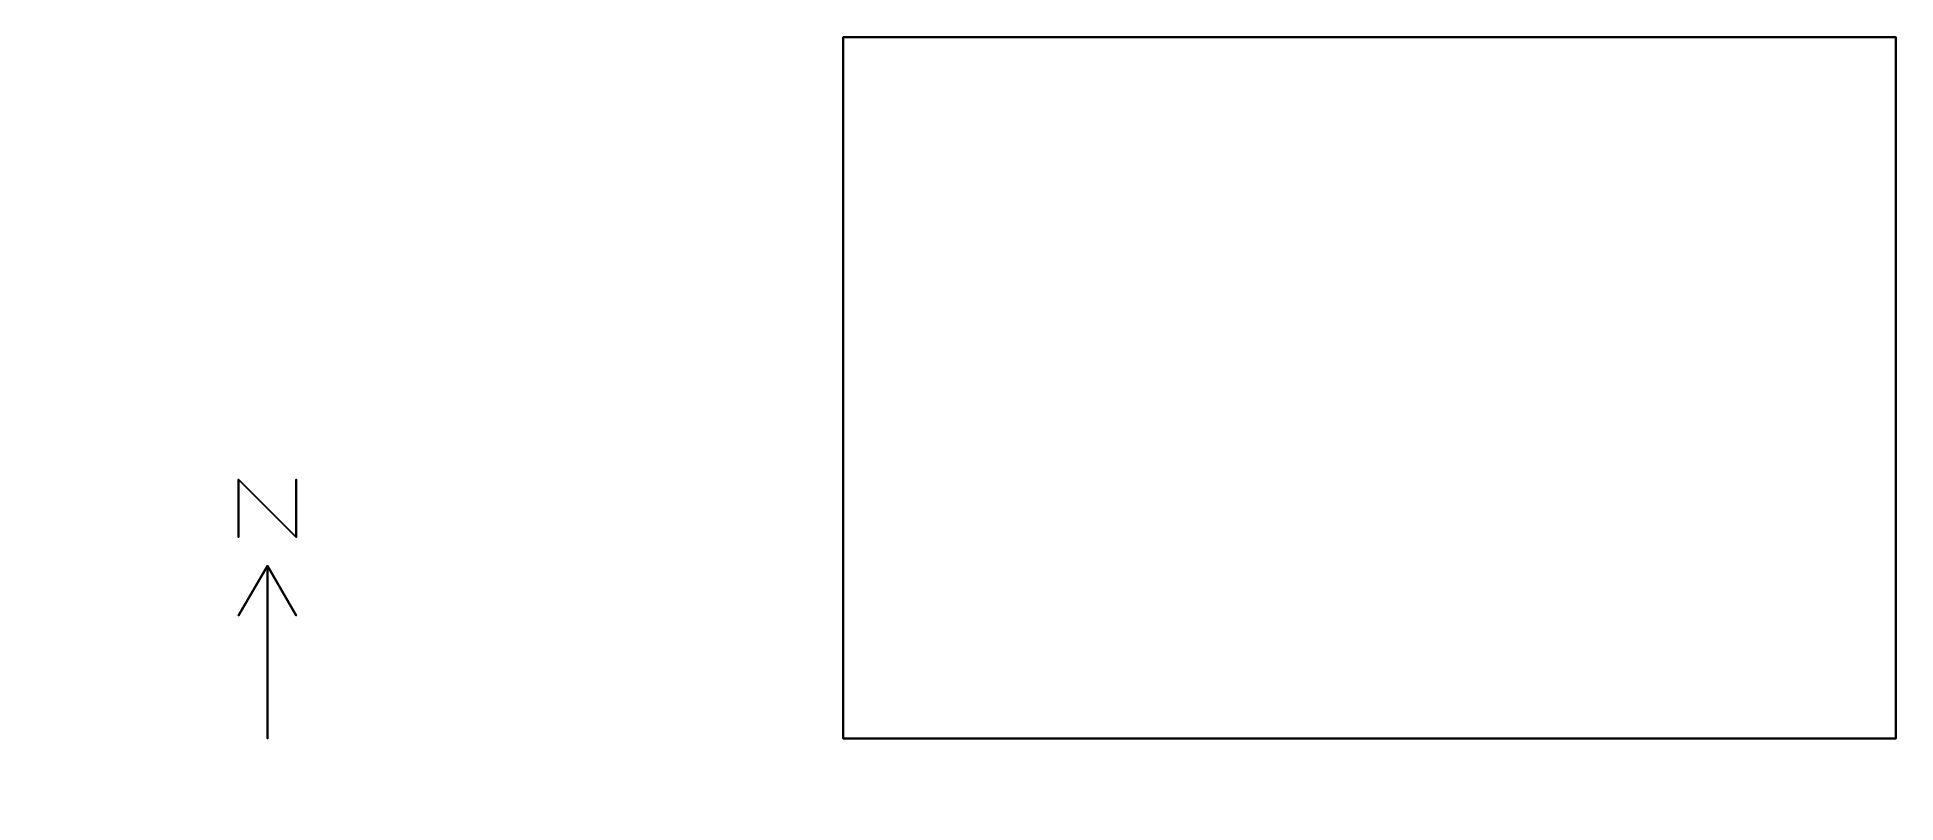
# Model space of a CAD drawing. Header units: metres. Extents: x -14 to 18.3, y -1.1 to 12.2.
import ezdxf

# ---------------------------------------------------------------- set-up
doc = ezdxf.new("R2010")
doc.units = ezdxf.units.M

msp = doc.modelspace()

# ---------------------------------------------------------------- linework, layer by layer
at = {"layer": '1', "color": 3}
for points in [[(-10.5, 4.5, 0.1), (-10.5, 4.5), (-10.5, 3.5), (-10.5, 3.5, 0.1)], [(-10.5, 4.5, 0.1), (-10.5, 4.5), (-9.5, 3.5), (-9.5, 3.5, 0.1)], [(-9.5, 4.5, 0.1), (-9.5, 4.5), (-9.5, 3.5), (-9.5, 3.5, 0.1)], [(-10, 3, 0.1), (-10, 3), (-10.5, 2.13397), (-10.5, 2.13397, 0.1)], [(-10, 3, 0.1), (-10, 3), (-10, 0), (-10, 0, 0.1)], [(-10, 3, 0.1), (-10, 3), (-9.5, 2.13397), (-9.5, 2.13397, 0.1)]]:
    msp.add_3dface(points, dxfattribs=at)
at = {"layer": 'ZONE_ONE_1', "color": 43}
msp.add_polyline3d([(0, 0, 4.572), (0, 0, 0), (18.288, 0, 0), (18.288, 0, 4.572)], close=True, dxfattribs=at)
at = {"layer": 'ZONE_ONE_2', "color": 43}
msp.add_polyline3d([(18.288, 0, 4.572), (18.288, 0, 0), (18.288, 12.192, 0), (18.288, 12.192, 4.572)], close=True, dxfattribs=at)
at = {"layer": 'ZONE_ONE_3', "color": 43}
msp.add_polyline3d([(18.288, 12.192, 4.572), (18.288, 12.192, 0), (0, 12.192, 0), (0, 12.192, 4.572)], close=True, dxfattribs=at)
at = {"layer": 'ZONE_ONE_4', "color": 43}
msp.add_polyline3d([(0, 12.192, 4.572), (0, 12.192, 0), (0, 0, 0), (0, 0, 4.572)], close=True, dxfattribs=at)
at = {"layer": 'ZONE_ONE_5', "color": 8}
msp.add_polyline3d([(18.288, 0, 0), (0, 0, 0), (0, 12.192, 0), (18.288, 12.192, 0)], close=True, dxfattribs=at)
at = {"layer": 'ZONE_ONE_6', "color": 15}
msp.add_polyline3d([(0, 12.192, 4.572), (0, 0, 4.572), (18.288, 0, 4.572), (18.288, 12.192, 4.572)], close=True, dxfattribs=at)

doc.saveas('drawing.dxf')
